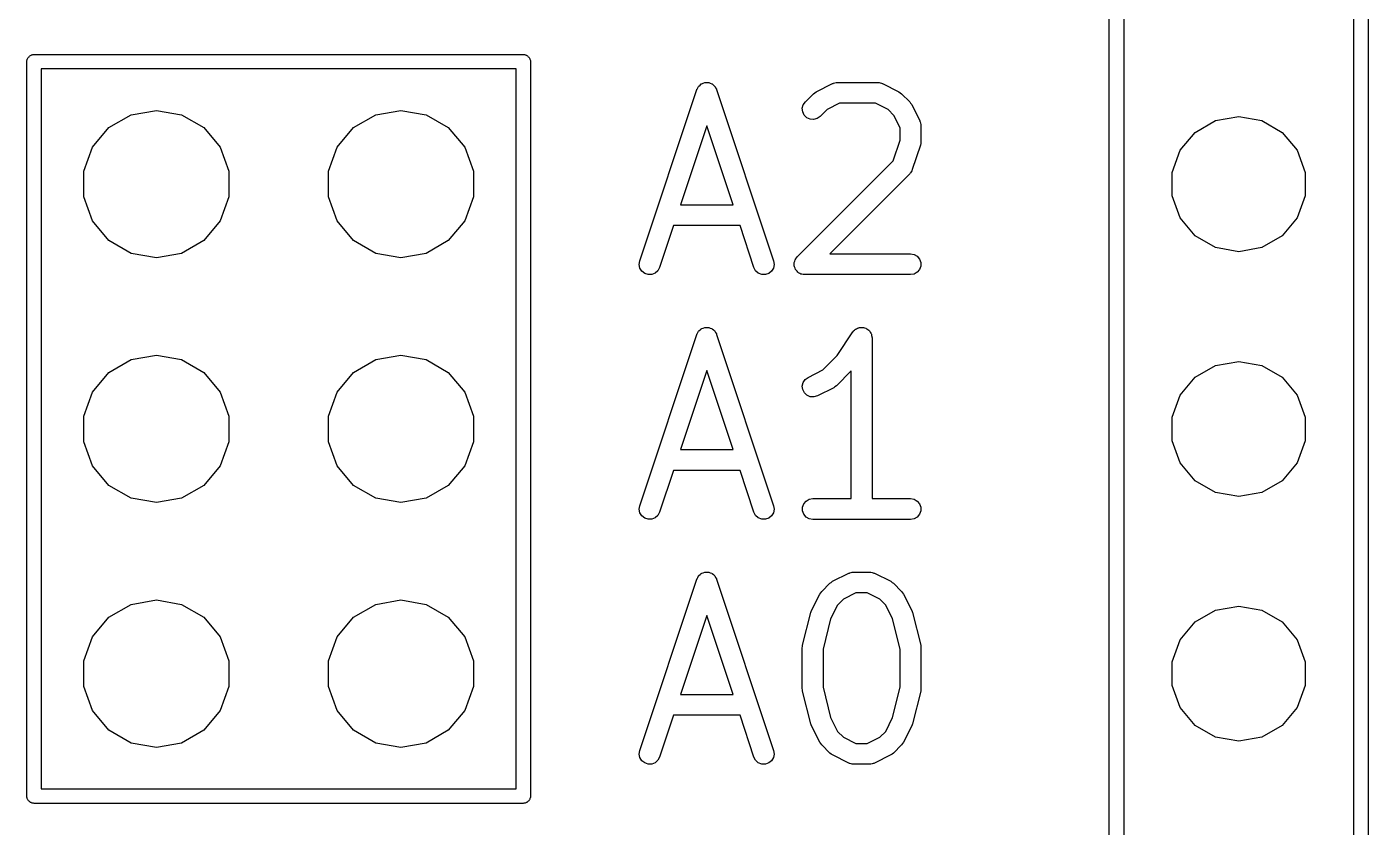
# Model space of a CAD drawing. Extents: x 25 to 346, y -457 to -16.
# Drawn here: x 300.79 to 314.72, y -433.39 to -425.09 of the extents above; entities that cross this region are included whole.
import ezdxf

# ---------------------------------------------------------------- set-up
doc = ezdxf.new("R2010")
doc.units = 0
doc.header["$MEASUREMENT"] = 0
doc.layers.add('BLACK', color=7, linetype='CONTINUOUS')

msp = doc.modelspace()

# ---------------------------------------------------------------- linework, layer by layer
at = {"layer": 'Black'}
for p, q in [((312.027, -443.23), (312.027, -417.83)), ((312.178, -417.83), (312.178, -443.155)), ((314.567, -443.155), (314.567, -417.83)), ((314.717, -417.83), (314.717, -443.23)), ((300.815, -425.393), (300.82, -425.389)), ((300.82, -425.389), (300.825, -425.385)), ((300.825, -425.385), (300.832, -425.383)), ((300.832, -425.383), (300.837, -425.38)), ((300.837, -425.38), (300.844, -425.378)), ((300.844, -425.378), (300.85, -425.376)), ((300.85, -425.376), (300.857, -425.376)), ((300.857, -425.376), (300.863, -425.375)), ((300.863, -425.375), (305.943, -425.375)), ((305.943, -425.375), (305.949, -425.376)), ((305.949, -425.376), (305.956, -425.376)), ((305.956, -425.376), (305.962, -425.378)), ((305.962, -425.378), (305.969, -425.38)), ((305.969, -425.38), (305.974, -425.383)), ((305.974, -425.383), (305.981, -425.385)), ((305.981, -425.385), (305.986, -425.389)), ((305.986, -425.389), (305.991, -425.393)), ((300.788, -425.45), (300.789, -425.444)), ((300.788, -433.07), (300.788, -425.45)), ((300.789, -425.437), (300.791, -425.431)), ((300.789, -425.444), (300.789, -425.437)), ((300.791, -425.431), (300.793, -425.424)), ((300.793, -425.424), (300.796, -425.419)), ((300.796, -425.419), (300.798, -425.412)), ((300.798, -425.412), (300.802, -425.407)), ((300.802, -425.407), (300.806, -425.402)), ((300.806, -425.402), (300.811, -425.398)), ((300.811, -425.398), (300.815, -425.393)), ((300.938, -425.525), (300.938, -432.995)), ((305.868, -425.525), (300.938, -425.525)), ((305.868, -432.995), (305.868, -425.525)), ((305.991, -425.393), (305.995, -425.398)), ((305.995, -425.398), (306, -425.402)), ((306, -425.402), (306.004, -425.407)), ((306.004, -425.407), (306.008, -425.412)), ((306.008, -425.412), (306.01, -425.419)), ((306.01, -425.419), (306.013, -425.424)), ((306.013, -425.424), (306.015, -425.431)), ((306.015, -425.431), (306.017, -425.437)), ((306.017, -425.437), (306.017, -425.444)), ((306.017, -425.444), (306.018, -425.45)), ((306.018, -425.45), (306.018, -433.07)), ((307.812, -425.673), (307.827, -425.667)), ((307.827, -425.667), (307.83, -425.667)), ((307.83, -425.667), (307.832, -425.666)), ((307.832, -425.666), (307.848, -425.667)), ((307.848, -425.667), (307.864, -425.666)), ((307.864, -425.666), (307.867, -425.667)), ((307.867, -425.667), (307.87, -425.667)), ((307.87, -425.667), (307.885, -425.673)), ((309.166, -425.672), (309.178, -425.67)), ((309.178, -425.67), (309.191, -425.666)), ((309.191, -425.666), (309.197, -425.666)), ((309.197, -425.666), (309.203, -425.665)), ((309.203, -425.665), (309.626, -425.665)), ((309.626, -425.665), (309.632, -425.666)), ((309.632, -425.666), (309.639, -425.666)), ((309.639, -425.666), (309.651, -425.67)), ((309.651, -425.67), (309.663, -425.672)), ((307.153, -427.517), (307.746, -425.739)), ((307.746, -425.739), (307.747, -425.736)), ((307.747, -425.736), (307.748, -425.734)), ((307.748, -425.734), (307.756, -425.72)), ((307.756, -425.72), (307.764, -425.706)), ((307.764, -425.706), (307.766, -425.704)), ((307.766, -425.704), (307.767, -425.702)), ((307.767, -425.702), (307.78, -425.692)), ((307.78, -425.692), (307.792, -425.681)), ((307.792, -425.681), (307.794, -425.68)), ((307.794, -425.68), (307.797, -425.678)), ((307.797, -425.678), (307.812, -425.673)), ((307.885, -425.673), (307.9, -425.678)), ((307.9, -425.678), (307.902, -425.68)), ((307.902, -425.68), (307.905, -425.681)), ((307.905, -425.681), (307.917, -425.692)), ((307.917, -425.692), (307.929, -425.702)), ((307.929, -425.702), (307.931, -425.704)), ((307.931, -425.704), (307.933, -425.706)), ((307.933, -425.706), (307.94, -425.72)), ((307.94, -425.72), (307.949, -425.734)), ((307.949, -425.734), (307.949, -425.736)), ((307.949, -425.736), (307.951, -425.739)), ((307.951, -425.739), (308.543, -427.517)), ((308.873, -425.866), (308.957, -425.782)), ((308.957, -425.782), (308.971, -425.772)), ((308.971, -425.772), (308.985, -425.761)), ((308.985, -425.761), (309.155, -425.677)), ((309.155, -425.677), (309.161, -425.675)), ((309.161, -425.675), (309.166, -425.672)), ((309.663, -425.672), (309.669, -425.675)), ((309.669, -425.675), (309.675, -425.677)), ((309.675, -425.677), (309.844, -425.761)), ((309.844, -425.761), (309.858, -425.772)), ((309.858, -425.772), (309.872, -425.782)), ((309.872, -425.782), (309.957, -425.866)), ((308.841, -425.933), (308.851, -425.897)), ((308.845, -425.971), (308.841, -425.933)), ((308.851, -425.897), (308.873, -425.866)), ((309.098, -425.947), (309.025, -426.019)), ((309.228, -425.881), (309.098, -425.947)), ((309.601, -425.881), (309.228, -425.881)), ((309.732, -425.947), (309.601, -425.881)), ((309.792, -426.007), (309.732, -425.947)), ((309.957, -425.866), (309.966, -425.88)), ((309.966, -425.88), (309.977, -425.894)), ((309.977, -425.894), (310.061, -426.064)), ((301.641, -426.134), (301.871, -426.001)), ((301.871, -426.001), (302.133, -425.955)), ((302.133, -425.955), (302.395, -426.001)), ((302.395, -426.001), (302.625, -426.134)), ((304.181, -426.134), (304.411, -426.001)), ((304.411, -426.001), (304.673, -425.955)), ((304.673, -425.955), (304.935, -426.001)), ((304.935, -426.001), (305.165, -426.134)), ((308.86, -426.005), (308.845, -425.971)), ((308.887, -426.031), (308.86, -426.005)), ((308.921, -426.047), (308.887, -426.031)), ((308.958, -426.05), (308.921, -426.047)), ((308.995, -426.04), (308.958, -426.05)), ((309.025, -426.019), (308.995, -426.04)), ((309.857, -426.137), (309.792, -426.007)), ((310.061, -426.064), (310.063, -426.07)), ((310.063, -426.07), (310.066, -426.075)), ((310.066, -426.075), (310.069, -426.087)), ((310.069, -426.087), (310.072, -426.1)), ((312.922, -426.183), (313.133, -426.061)), ((313.133, -426.061), (313.373, -426.019)), ((313.373, -426.019), (313.612, -426.061)), ((313.612, -426.061), (313.823, -426.183)), ((301.471, -426.338), (301.641, -426.134)), ((302.625, -426.134), (302.795, -426.338)), ((304.011, -426.338), (304.181, -426.134)), ((305.165, -426.134), (305.335, -426.338)), ((307.848, -426.115), (307.575, -426.935)), ((308.122, -426.935), (307.848, -426.115)), ((309.857, -426.264), (309.857, -426.137)), ((310.072, -426.1), (310.072, -426.106)), ((310.072, -426.106), (310.073, -426.112)), ((310.073, -426.112), (310.073, -426.281)), ((312.765, -426.369), (312.922, -426.183)), ((313.823, -426.183), (313.98, -426.369)), ((301.38, -426.587), (301.471, -426.338)), ((302.795, -426.338), (302.886, -426.587)), ((303.92, -426.587), (304.011, -426.338)), ((305.335, -426.338), (305.426, -426.587)), ((309.786, -426.477), (309.857, -426.264)), ((310.067, -426.315), (309.983, -426.569)), ((310.07, -426.298), (310.067, -426.315)), ((310.073, -426.281), (310.07, -426.298)), ((308.788, -427.475), (309.786, -426.477)), ((312.682, -426.598), (312.765, -426.369)), ((313.98, -426.369), (314.063, -426.598)), ((301.38, -426.853), (301.38, -426.587)), ((302.886, -426.587), (302.886, -426.853)), ((303.92, -426.853), (303.92, -426.587)), ((305.426, -426.587), (305.426, -426.853)), ((309.957, -426.612), (309.125, -427.443)), ((309.96, -426.606), (309.957, -426.612)), ((309.965, -426.602), (309.96, -426.606)), ((309.971, -426.591), (309.965, -426.602)), ((309.978, -426.581), (309.971, -426.591)), ((309.98, -426.575), (309.978, -426.581)), ((309.983, -426.569), (309.98, -426.575)), ((312.682, -426.842), (312.682, -426.598)), ((314.063, -426.598), (314.063, -426.842)), ((301.471, -427.102), (301.38, -426.853)), ((302.886, -426.853), (302.795, -427.102)), ((304.011, -427.102), (303.92, -426.853)), ((305.426, -426.853), (305.335, -427.102)), ((312.765, -427.071), (312.682, -426.842)), ((314.063, -426.842), (313.98, -427.071)), ((307.575, -426.935), (308.122, -426.935)), ((301.641, -427.306), (301.471, -427.102)), ((302.795, -427.102), (302.625, -427.306)), ((304.181, -427.306), (304.011, -427.102)), ((305.335, -427.102), (305.165, -427.306)), ((307.503, -427.151), (307.358, -427.585)), ((308.194, -427.151), (307.503, -427.151)), ((308.338, -427.585), (308.194, -427.151)), ((312.922, -427.257), (312.765, -427.071)), ((313.98, -427.071), (313.823, -427.257)), ((301.871, -427.439), (301.641, -427.306)), ((302.625, -427.306), (302.395, -427.439)), ((304.411, -427.439), (304.181, -427.306)), ((305.165, -427.306), (304.935, -427.439)), ((313.133, -427.379), (312.922, -427.257)), ((313.823, -427.257), (313.612, -427.379)), ((302.133, -427.485), (301.871, -427.439)), ((302.395, -427.439), (302.133, -427.485)), ((304.673, -427.485), (304.411, -427.439)), ((304.935, -427.439), (304.673, -427.485)), ((308.78, -427.486), (308.788, -427.475)), ((309.125, -427.443), (309.965, -427.443)), ((309.965, -427.443), (310.002, -427.45)), ((310.002, -427.45), (310.034, -427.469)), ((310.034, -427.469), (310.058, -427.497)), ((313.373, -427.421), (313.133, -427.379)), ((313.612, -427.379), (313.373, -427.421)), ((307.148, -427.554), (307.153, -427.517)), ((307.155, -427.591), (307.148, -427.554)), ((307.175, -427.623), (307.155, -427.591)), ((307.34, -427.618), (307.312, -427.643)), ((307.358, -427.585), (307.34, -427.618)), ((308.356, -427.618), (308.338, -427.585)), ((308.384, -427.643), (308.356, -427.618)), ((308.541, -427.591), (308.522, -427.623)), ((308.549, -427.554), (308.541, -427.591)), ((308.543, -427.517), (308.549, -427.554)), ((308.757, -427.542), (308.758, -427.537)), ((308.758, -427.556), (308.757, -427.542)), ((308.758, -427.533), (308.763, -427.519)), ((308.758, -427.537), (308.758, -427.533)), ((308.758, -427.57), (308.758, -427.556)), ((308.76, -427.574), (308.758, -427.57)), ((308.76, -427.579), (308.76, -427.574)), ((308.766, -427.592), (308.76, -427.579)), ((308.763, -427.519), (308.766, -427.506)), ((308.766, -427.506), (308.769, -427.502)), ((308.771, -427.605), (308.766, -427.592)), ((308.769, -427.502), (308.771, -427.497)), ((308.771, -427.497), (308.78, -427.486)), ((308.774, -427.609), (308.771, -427.605)), ((308.776, -427.613), (308.774, -427.609)), ((308.786, -427.623), (308.776, -427.613)), ((310.058, -427.605), (310.034, -427.634)), ((310.058, -427.497), (310.071, -427.533)), ((310.071, -427.57), (310.058, -427.605)), ((310.071, -427.533), (310.071, -427.57)), ((307.204, -427.646), (307.175, -427.623)), ((307.24, -427.658), (307.204, -427.646)), ((307.277, -427.657), (307.24, -427.658)), ((307.312, -427.643), (307.277, -427.657)), ((308.419, -427.657), (308.384, -427.643)), ((308.457, -427.658), (308.419, -427.657)), ((308.492, -427.646), (308.457, -427.658)), ((308.522, -427.623), (308.492, -427.646)), ((308.795, -427.634), (308.786, -427.623)), ((308.799, -427.636), (308.795, -427.634)), ((308.802, -427.64), (308.799, -427.636)), ((308.815, -427.646), (308.802, -427.64)), ((308.827, -427.653), (308.815, -427.646)), ((308.832, -427.654), (308.827, -427.653)), ((308.836, -427.656), (308.832, -427.654)), ((308.85, -427.657), (308.836, -427.656)), ((308.864, -427.659), (308.85, -427.657)), ((309.965, -427.659), (308.864, -427.659)), ((310.002, -427.653), (309.965, -427.659)), ((310.034, -427.634), (310.002, -427.653)), ((307.153, -430.057), (307.746, -428.279)), ((307.746, -428.279), (307.747, -428.276)), ((307.747, -428.276), (307.748, -428.274)), ((307.748, -428.274), (307.756, -428.26)), ((307.756, -428.26), (307.764, -428.246)), ((307.764, -428.246), (307.766, -428.244)), ((307.766, -428.244), (307.767, -428.242)), ((307.767, -428.242), (307.78, -428.232)), ((307.78, -428.232), (307.792, -428.221)), ((307.792, -428.221), (307.794, -428.22)), ((307.794, -428.22), (307.797, -428.218)), ((307.797, -428.218), (307.812, -428.213)), ((307.812, -428.213), (307.827, -428.207)), ((307.827, -428.207), (307.83, -428.207)), ((307.83, -428.207), (307.832, -428.206)), ((307.832, -428.206), (307.848, -428.207)), ((307.848, -428.207), (307.864, -428.206)), ((307.864, -428.206), (307.867, -428.207)), ((307.867, -428.207), (307.87, -428.207)), ((307.87, -428.207), (307.885, -428.213)), ((307.885, -428.213), (307.9, -428.218)), ((307.9, -428.218), (307.902, -428.22)), ((307.902, -428.22), (307.905, -428.221)), ((307.905, -428.221), (307.917, -428.232)), ((307.917, -428.232), (307.929, -428.242)), ((307.929, -428.242), (307.931, -428.244)), ((307.931, -428.244), (307.933, -428.246)), ((307.933, -428.246), (307.94, -428.26)), ((307.94, -428.26), (307.949, -428.274)), ((307.949, -428.274), (307.949, -428.276)), ((307.949, -428.276), (307.951, -428.279)), ((307.951, -428.279), (308.543, -430.057)), ((309.204, -428.498), (309.367, -428.253)), ((309.367, -428.253), (309.371, -428.249)), ((309.371, -428.249), (309.374, -428.244)), ((309.374, -428.244), (309.384, -428.236)), ((309.384, -428.236), (309.393, -428.226)), ((309.393, -428.226), (309.398, -428.224)), ((309.398, -428.224), (309.403, -428.22)), ((309.403, -428.22), (309.415, -428.215)), ((309.415, -428.215), (309.427, -428.21)), ((309.427, -428.21), (309.433, -428.209)), ((309.433, -428.209), (309.438, -428.207)), ((309.438, -428.207), (309.451, -428.207)), ((309.451, -428.207), (309.464, -428.206)), ((309.464, -428.206), (309.47, -428.207)), ((309.47, -428.207), (309.476, -428.207)), ((309.476, -428.207), (309.488, -428.211)), ((309.488, -428.211), (309.5, -428.214)), ((309.5, -428.214), (309.505, -428.218)), ((309.505, -428.218), (309.511, -428.22)), ((309.511, -428.22), (309.521, -428.228)), ((309.521, -428.228), (309.531, -428.235)), ((309.531, -428.235), (309.535, -428.24)), ((309.535, -428.24), (309.54, -428.244)), ((309.54, -428.244), (309.546, -428.255)), ((309.546, -428.255), (309.554, -428.265)), ((309.554, -428.265), (309.555, -428.271)), ((309.555, -428.271), (309.558, -428.276)), ((309.558, -428.276), (309.561, -428.289)), ((309.561, -428.289), (309.564, -428.301)), ((309.564, -428.301), (309.564, -428.307)), ((309.564, -428.307), (309.565, -428.313)), ((309.565, -428.313), (309.565, -429.983)), ((301.641, -428.674), (301.871, -428.541)), ((301.871, -428.541), (302.133, -428.495)), ((302.133, -428.495), (302.395, -428.541)), ((302.395, -428.541), (302.625, -428.674)), ((304.181, -428.674), (304.411, -428.541)), ((304.411, -428.541), (304.673, -428.495)), ((304.673, -428.495), (304.935, -428.541)), ((304.935, -428.541), (305.165, -428.674)), ((309.054, -428.648), (309.204, -428.498)), ((313.133, -428.601), (313.373, -428.559)), ((313.373, -428.559), (313.612, -428.601)), ((301.471, -428.878), (301.641, -428.674)), ((302.625, -428.674), (302.795, -428.878)), ((304.011, -428.878), (304.181, -428.674)), ((305.165, -428.674), (305.335, -428.878)), ((307.848, -428.655), (307.575, -429.475)), ((308.122, -429.475), (307.848, -428.655)), ((308.871, -428.747), (308.901, -428.725)), ((308.901, -428.725), (309.054, -428.648)), ((309.349, -428.659), (309.195, -428.813)), ((309.349, -429.983), (309.349, -428.659)), ((312.765, -428.909), (312.922, -428.723)), ((312.922, -428.723), (313.133, -428.601)), ((313.612, -428.601), (313.823, -428.723)), ((313.823, -428.723), (313.98, -428.909)), ((308.841, -428.815), (308.85, -428.778)), ((308.845, -428.852), (308.841, -428.815)), ((308.862, -428.886), (308.845, -428.852)), ((308.85, -428.778), (308.871, -428.747)), ((309.167, -428.833), (308.997, -428.918)), ((309.18, -428.823), (309.167, -428.833)), ((309.195, -428.813), (309.18, -428.823)), ((301.38, -429.127), (301.471, -428.878)), ((302.795, -428.878), (302.886, -429.127)), ((303.92, -429.127), (304.011, -428.878)), ((305.335, -428.878), (305.426, -429.127)), ((308.889, -428.911), (308.862, -428.886)), ((308.924, -428.926), (308.889, -428.911)), ((308.961, -428.928), (308.924, -428.926)), ((308.997, -428.918), (308.961, -428.928)), ((312.682, -429.138), (312.765, -428.909)), ((313.98, -428.909), (314.063, -429.138)), ((301.38, -429.393), (301.38, -429.127)), ((302.886, -429.127), (302.886, -429.393)), ((303.92, -429.393), (303.92, -429.127)), ((305.426, -429.127), (305.426, -429.393)), ((312.682, -429.382), (312.682, -429.138)), ((314.063, -429.138), (314.063, -429.382)), ((301.471, -429.642), (301.38, -429.393)), ((302.886, -429.393), (302.795, -429.642)), ((304.011, -429.642), (303.92, -429.393)), ((305.426, -429.393), (305.335, -429.642)), ((312.765, -429.611), (312.682, -429.382)), ((314.063, -429.382), (313.98, -429.611)), ((307.575, -429.475), (308.122, -429.475)), ((301.641, -429.846), (301.471, -429.642)), ((302.795, -429.642), (302.625, -429.846)), ((304.181, -429.846), (304.011, -429.642)), ((305.335, -429.642), (305.165, -429.846)), ((307.503, -429.691), (307.358, -430.125)), ((308.194, -429.691), (307.503, -429.691)), ((308.338, -430.125), (308.194, -429.691)), ((312.922, -429.797), (312.765, -429.611)), ((313.98, -429.611), (313.823, -429.797)), ((301.871, -429.979), (301.641, -429.846)), ((302.625, -429.846), (302.395, -429.979)), ((304.411, -429.979), (304.181, -429.846)), ((305.165, -429.846), (304.935, -429.979)), ((313.133, -429.919), (312.922, -429.797)), ((313.823, -429.797), (313.612, -429.919)), ((302.133, -430.025), (301.871, -429.979)), ((302.395, -429.979), (302.133, -430.025)), ((304.673, -430.025), (304.411, -429.979)), ((304.935, -429.979), (304.673, -430.025)), ((308.912, -429.99), (308.949, -429.983)), ((308.949, -429.983), (309.349, -429.983)), ((309.565, -429.983), (309.965, -429.983)), ((309.965, -429.983), (310.002, -429.99)), ((313.373, -429.961), (313.133, -429.919)), ((313.612, -429.919), (313.373, -429.961)), ((307.148, -430.094), (307.153, -430.057)), ((307.155, -430.131), (307.148, -430.094)), ((307.358, -430.125), (307.34, -430.158)), ((308.356, -430.158), (308.338, -430.125)), ((308.549, -430.094), (308.541, -430.131)), ((308.543, -430.057), (308.549, -430.094)), ((308.843, -430.073), (308.855, -430.037)), ((308.843, -430.11), (308.843, -430.073)), ((308.855, -430.145), (308.843, -430.11)), ((308.855, -430.037), (308.88, -430.009)), ((308.88, -430.009), (308.912, -429.99)), ((310.002, -429.99), (310.034, -430.009)), ((310.034, -430.009), (310.058, -430.037)), ((310.058, -430.037), (310.071, -430.073)), ((310.071, -430.11), (310.058, -430.145)), ((310.071, -430.073), (310.071, -430.11)), ((307.175, -430.163), (307.155, -430.131)), ((307.204, -430.186), (307.175, -430.163)), ((307.24, -430.198), (307.204, -430.186)), ((307.277, -430.197), (307.24, -430.198)), ((307.312, -430.183), (307.277, -430.197)), ((307.34, -430.158), (307.312, -430.183)), ((308.384, -430.183), (308.356, -430.158)), ((308.419, -430.197), (308.384, -430.183)), ((308.457, -430.198), (308.419, -430.197)), ((308.492, -430.186), (308.457, -430.198)), ((308.522, -430.163), (308.492, -430.186)), ((308.541, -430.131), (308.522, -430.163)), ((308.88, -430.174), (308.855, -430.145)), ((308.912, -430.193), (308.88, -430.174)), ((308.949, -430.199), (308.912, -430.193)), ((309.965, -430.199), (308.949, -430.199)), ((310.002, -430.193), (309.965, -430.199)), ((310.034, -430.174), (310.002, -430.193)), ((310.058, -430.145), (310.034, -430.174)), ((307.153, -432.597), (307.746, -430.819)), ((307.746, -430.819), (307.747, -430.816)), ((307.747, -430.816), (307.748, -430.814)), ((307.748, -430.814), (307.756, -430.8)), ((307.756, -430.8), (307.764, -430.786)), ((307.764, -430.786), (307.766, -430.784)), ((307.766, -430.784), (307.767, -430.782)), ((307.767, -430.782), (307.78, -430.772)), ((307.78, -430.772), (307.792, -430.761)), ((307.792, -430.761), (307.794, -430.76)), ((307.794, -430.76), (307.797, -430.758)), ((307.797, -430.758), (307.812, -430.753)), ((307.812, -430.753), (307.827, -430.747)), ((307.827, -430.747), (307.83, -430.747)), ((307.83, -430.747), (307.832, -430.746)), ((307.832, -430.746), (307.848, -430.747)), ((307.848, -430.747), (307.864, -430.746)), ((307.864, -430.746), (307.867, -430.747)), ((307.867, -430.747), (307.87, -430.747)), ((307.87, -430.747), (307.885, -430.753)), ((307.885, -430.753), (307.9, -430.758)), ((307.9, -430.758), (307.902, -430.76)), ((307.902, -430.76), (307.905, -430.761)), ((307.905, -430.761), (307.917, -430.772)), ((307.917, -430.772), (307.929, -430.782)), ((307.929, -430.782), (307.931, -430.784)), ((307.931, -430.784), (307.933, -430.786)), ((307.933, -430.786), (307.94, -430.8)), ((307.94, -430.8), (307.949, -430.814)), ((307.949, -430.814), (307.949, -430.816)), ((307.949, -430.816), (307.951, -430.819)), ((307.951, -430.819), (308.543, -432.597)), ((309.155, -430.841), (309.324, -430.757)), ((309.324, -430.757), (309.33, -430.755)), ((309.33, -430.755), (309.335, -430.752)), ((309.335, -430.752), (309.348, -430.75)), ((309.348, -430.75), (309.36, -430.746)), ((309.36, -430.746), (309.366, -430.746)), ((309.366, -430.746), (309.372, -430.745)), ((309.372, -430.745), (309.542, -430.745)), ((309.542, -430.745), (309.548, -430.746)), ((309.548, -430.746), (309.554, -430.746)), ((309.554, -430.746), (309.566, -430.75)), ((309.566, -430.75), (309.578, -430.752)), ((309.578, -430.752), (309.584, -430.755)), ((309.584, -430.755), (309.59, -430.757)), ((309.59, -430.757), (309.759, -430.841)), ((309.022, -430.974), (309.032, -430.96)), ((309.032, -430.96), (309.042, -430.946)), ((309.042, -430.946), (309.127, -430.862)), ((309.127, -430.862), (309.141, -430.852)), ((309.141, -430.852), (309.155, -430.841)), ((309.398, -430.961), (309.267, -431.027)), ((309.516, -430.961), (309.398, -430.961)), ((309.647, -431.027), (309.516, -430.961)), ((309.759, -430.841), (309.773, -430.852)), ((309.773, -430.852), (309.787, -430.862)), ((309.787, -430.862), (309.872, -430.946)), ((309.872, -430.946), (309.882, -430.96)), ((309.882, -430.96), (309.892, -430.974)), ((301.641, -431.214), (301.871, -431.081)), ((301.871, -431.081), (302.133, -431.035)), ((302.133, -431.035), (302.395, -431.081)), ((302.395, -431.081), (302.625, -431.214)), ((304.181, -431.214), (304.411, -431.081)), ((304.411, -431.081), (304.673, -431.035)), ((304.673, -431.035), (304.935, -431.081)), ((304.935, -431.081), (305.165, -431.214)), ((308.937, -431.144), (309.022, -430.974)), ((309.207, -431.087), (309.135, -431.23)), ((309.267, -431.027), (309.207, -431.087)), ((309.707, -431.087), (309.647, -431.027)), ((309.778, -431.23), (309.707, -431.087)), ((309.892, -430.974), (309.977, -431.144)), ((313.133, -431.141), (313.373, -431.099)), ((313.373, -431.099), (313.612, -431.141)), ((301.471, -431.418), (301.641, -431.214)), ((302.625, -431.214), (302.795, -431.418)), ((304.011, -431.418), (304.181, -431.214)), ((305.165, -431.214), (305.335, -431.418)), ((307.848, -431.195), (307.575, -432.015)), ((308.122, -432.015), (307.848, -431.195)), ((308.844, -431.504), (308.929, -431.166)), ((308.929, -431.166), (308.934, -431.155)), ((308.934, -431.155), (308.937, -431.144)), ((309.135, -431.23), (309.057, -431.544)), ((309.857, -431.544), (309.778, -431.23)), ((309.977, -431.144), (309.98, -431.155)), ((309.98, -431.155), (309.985, -431.166)), ((309.985, -431.166), (310.07, -431.504)), ((312.922, -431.263), (313.133, -431.141)), ((313.612, -431.141), (313.823, -431.263)), ((312.765, -431.449), (312.922, -431.263)), ((313.823, -431.263), (313.98, -431.449)), ((301.38, -431.667), (301.471, -431.418)), ((302.795, -431.418), (302.886, -431.667)), ((303.92, -431.667), (304.011, -431.418)), ((305.335, -431.418), (305.426, -431.667)), ((308.841, -431.531), (308.843, -431.518)), ((308.843, -431.518), (308.844, -431.504)), ((310.07, -431.504), (310.071, -431.518)), ((310.071, -431.518), (310.073, -431.531)), ((312.682, -431.678), (312.765, -431.449)), ((313.98, -431.449), (314.063, -431.678)), ((308.841, -431.954), (308.841, -431.531)), ((309.057, -431.544), (309.057, -431.941)), ((309.857, -431.941), (309.857, -431.544)), ((310.073, -431.531), (310.073, -431.954)), ((301.38, -431.933), (301.38, -431.667)), ((302.886, -431.667), (302.886, -431.933)), ((303.92, -431.933), (303.92, -431.667)), ((305.426, -431.667), (305.426, -431.933)), ((312.682, -431.922), (312.682, -431.678)), ((314.063, -431.678), (314.063, -431.922)), ((301.471, -432.182), (301.38, -431.933)), ((302.886, -431.933), (302.795, -432.182)), ((304.011, -432.182), (303.92, -431.933)), ((305.426, -431.933), (305.335, -432.182)), ((312.765, -432.151), (312.682, -431.922)), ((314.063, -431.922), (313.98, -432.151)), ((307.575, -432.015), (308.122, -432.015)), ((308.843, -431.967), (308.841, -431.954)), ((308.844, -431.98), (308.843, -431.967)), ((308.929, -432.319), (308.844, -431.98)), ((309.057, -431.941), (309.135, -432.255)), ((309.778, -432.255), (309.857, -431.941)), ((310.07, -431.98), (309.985, -432.319)), ((310.071, -431.967), (310.07, -431.98)), ((310.073, -431.954), (310.071, -431.967)), ((301.641, -432.386), (301.471, -432.182)), ((302.795, -432.182), (302.625, -432.386)), ((304.181, -432.386), (304.011, -432.182)), ((305.335, -432.182), (305.165, -432.386)), ((312.922, -432.337), (312.765, -432.151)), ((313.98, -432.151), (313.823, -432.337)), ((307.503, -432.231), (307.358, -432.665)), ((308.194, -432.231), (307.503, -432.231)), ((308.338, -432.665), (308.194, -432.231)), ((308.934, -432.33), (308.929, -432.319)), ((308.937, -432.341), (308.934, -432.33)), ((309.022, -432.51), (308.937, -432.341)), ((309.135, -432.255), (309.207, -432.398)), ((309.707, -432.398), (309.778, -432.255)), ((309.977, -432.341), (309.892, -432.51)), ((309.98, -432.33), (309.977, -432.341)), ((309.985, -432.319), (309.98, -432.33)), ((313.133, -432.459), (312.922, -432.337)), ((313.823, -432.337), (313.612, -432.459)), ((301.871, -432.519), (301.641, -432.386)), ((302.625, -432.386), (302.395, -432.519)), ((304.411, -432.519), (304.181, -432.386)), ((305.165, -432.386), (304.935, -432.519)), ((309.207, -432.398), (309.267, -432.458)), ((309.267, -432.458), (309.398, -432.523)), ((309.516, -432.523), (309.647, -432.458)), ((309.647, -432.458), (309.707, -432.398)), ((313.373, -432.501), (313.133, -432.459)), ((313.612, -432.459), (313.373, -432.501)), ((302.133, -432.565), (301.871, -432.519)), ((302.395, -432.519), (302.133, -432.565)), ((304.673, -432.565), (304.411, -432.519)), ((304.935, -432.519), (304.673, -432.565)), ((307.148, -432.634), (307.153, -432.597)), ((307.155, -432.671), (307.148, -432.634)), ((308.549, -432.634), (308.541, -432.671)), ((308.543, -432.597), (308.549, -432.634)), ((309.032, -432.524), (309.022, -432.51)), ((309.042, -432.538), (309.032, -432.524)), ((309.127, -432.623), (309.042, -432.538)), ((309.141, -432.633), (309.127, -432.623)), ((309.155, -432.643), (309.141, -432.633)), ((309.398, -432.523), (309.516, -432.523)), ((309.773, -432.633), (309.759, -432.643)), ((309.787, -432.623), (309.773, -432.633)), ((309.872, -432.538), (309.787, -432.623)), ((309.882, -432.524), (309.872, -432.538)), ((309.892, -432.51), (309.882, -432.524)), ((307.175, -432.703), (307.155, -432.671)), ((307.204, -432.726), (307.175, -432.703)), ((307.24, -432.738), (307.204, -432.726)), ((307.277, -432.737), (307.24, -432.738)), ((307.312, -432.723), (307.277, -432.737)), ((307.34, -432.698), (307.312, -432.723)), ((307.358, -432.665), (307.34, -432.698)), ((308.356, -432.698), (308.338, -432.665)), ((308.384, -432.723), (308.356, -432.698)), ((308.419, -432.737), (308.384, -432.723)), ((308.457, -432.738), (308.419, -432.737)), ((308.492, -432.726), (308.457, -432.738)), ((308.522, -432.703), (308.492, -432.726)), ((308.541, -432.671), (308.522, -432.703)), ((309.324, -432.728), (309.155, -432.643)), ((309.33, -432.73), (309.324, -432.728)), ((309.335, -432.733), (309.33, -432.73)), ((309.348, -432.735), (309.335, -432.733)), ((309.36, -432.738), (309.348, -432.735)), ((309.366, -432.738), (309.36, -432.738)), ((309.372, -432.739), (309.366, -432.738)), ((309.542, -432.739), (309.372, -432.739)), ((309.548, -432.738), (309.542, -432.739)), ((309.554, -432.738), (309.548, -432.738)), ((309.566, -432.735), (309.554, -432.738)), ((309.578, -432.733), (309.566, -432.735)), ((309.584, -432.73), (309.578, -432.733)), ((309.59, -432.728), (309.584, -432.73)), ((309.759, -432.643), (309.59, -432.728)), ((300.938, -432.995), (305.868, -432.995)), ((300.789, -433.076), (300.788, -433.07)), ((300.789, -433.083), (300.789, -433.076)), ((300.791, -433.089), (300.789, -433.083)), ((300.793, -433.096), (300.791, -433.089)), ((300.796, -433.101), (300.793, -433.096)), ((300.798, -433.107), (300.796, -433.101)), ((300.802, -433.113), (300.798, -433.107)), ((300.806, -433.118), (300.802, -433.113)), ((300.811, -433.122), (300.806, -433.118)), ((300.815, -433.127), (300.811, -433.122)), ((300.82, -433.131), (300.815, -433.127)), ((300.825, -433.135), (300.82, -433.131)), ((300.832, -433.137), (300.825, -433.135)), ((300.837, -433.14), (300.832, -433.137)), ((300.844, -433.142), (300.837, -433.14)), ((300.85, -433.144), (300.844, -433.142)), ((300.857, -433.144), (300.85, -433.144)), ((300.863, -433.145), (300.857, -433.144)), ((305.943, -433.145), (300.863, -433.145)), ((305.949, -433.144), (305.943, -433.145)), ((305.956, -433.144), (305.949, -433.144)), ((305.962, -433.142), (305.956, -433.144)), ((305.969, -433.14), (305.962, -433.142)), ((305.974, -433.137), (305.969, -433.14)), ((305.981, -433.135), (305.974, -433.137)), ((305.986, -433.131), (305.981, -433.135)), ((305.991, -433.127), (305.986, -433.131)), ((305.995, -433.122), (305.991, -433.127)), ((306, -433.118), (305.995, -433.122)), ((306.004, -433.113), (306, -433.118)), ((306.008, -433.107), (306.004, -433.113)), ((306.01, -433.101), (306.008, -433.107)), ((306.013, -433.096), (306.01, -433.101)), ((306.015, -433.089), (306.013, -433.096)), ((306.017, -433.083), (306.015, -433.089)), ((306.018, -433.07), (306.017, -433.076)), ((306.017, -433.076), (306.017, -433.083))]:
    msp.add_line(p, q, dxfattribs=at)

doc.saveas('drawing.dxf')
